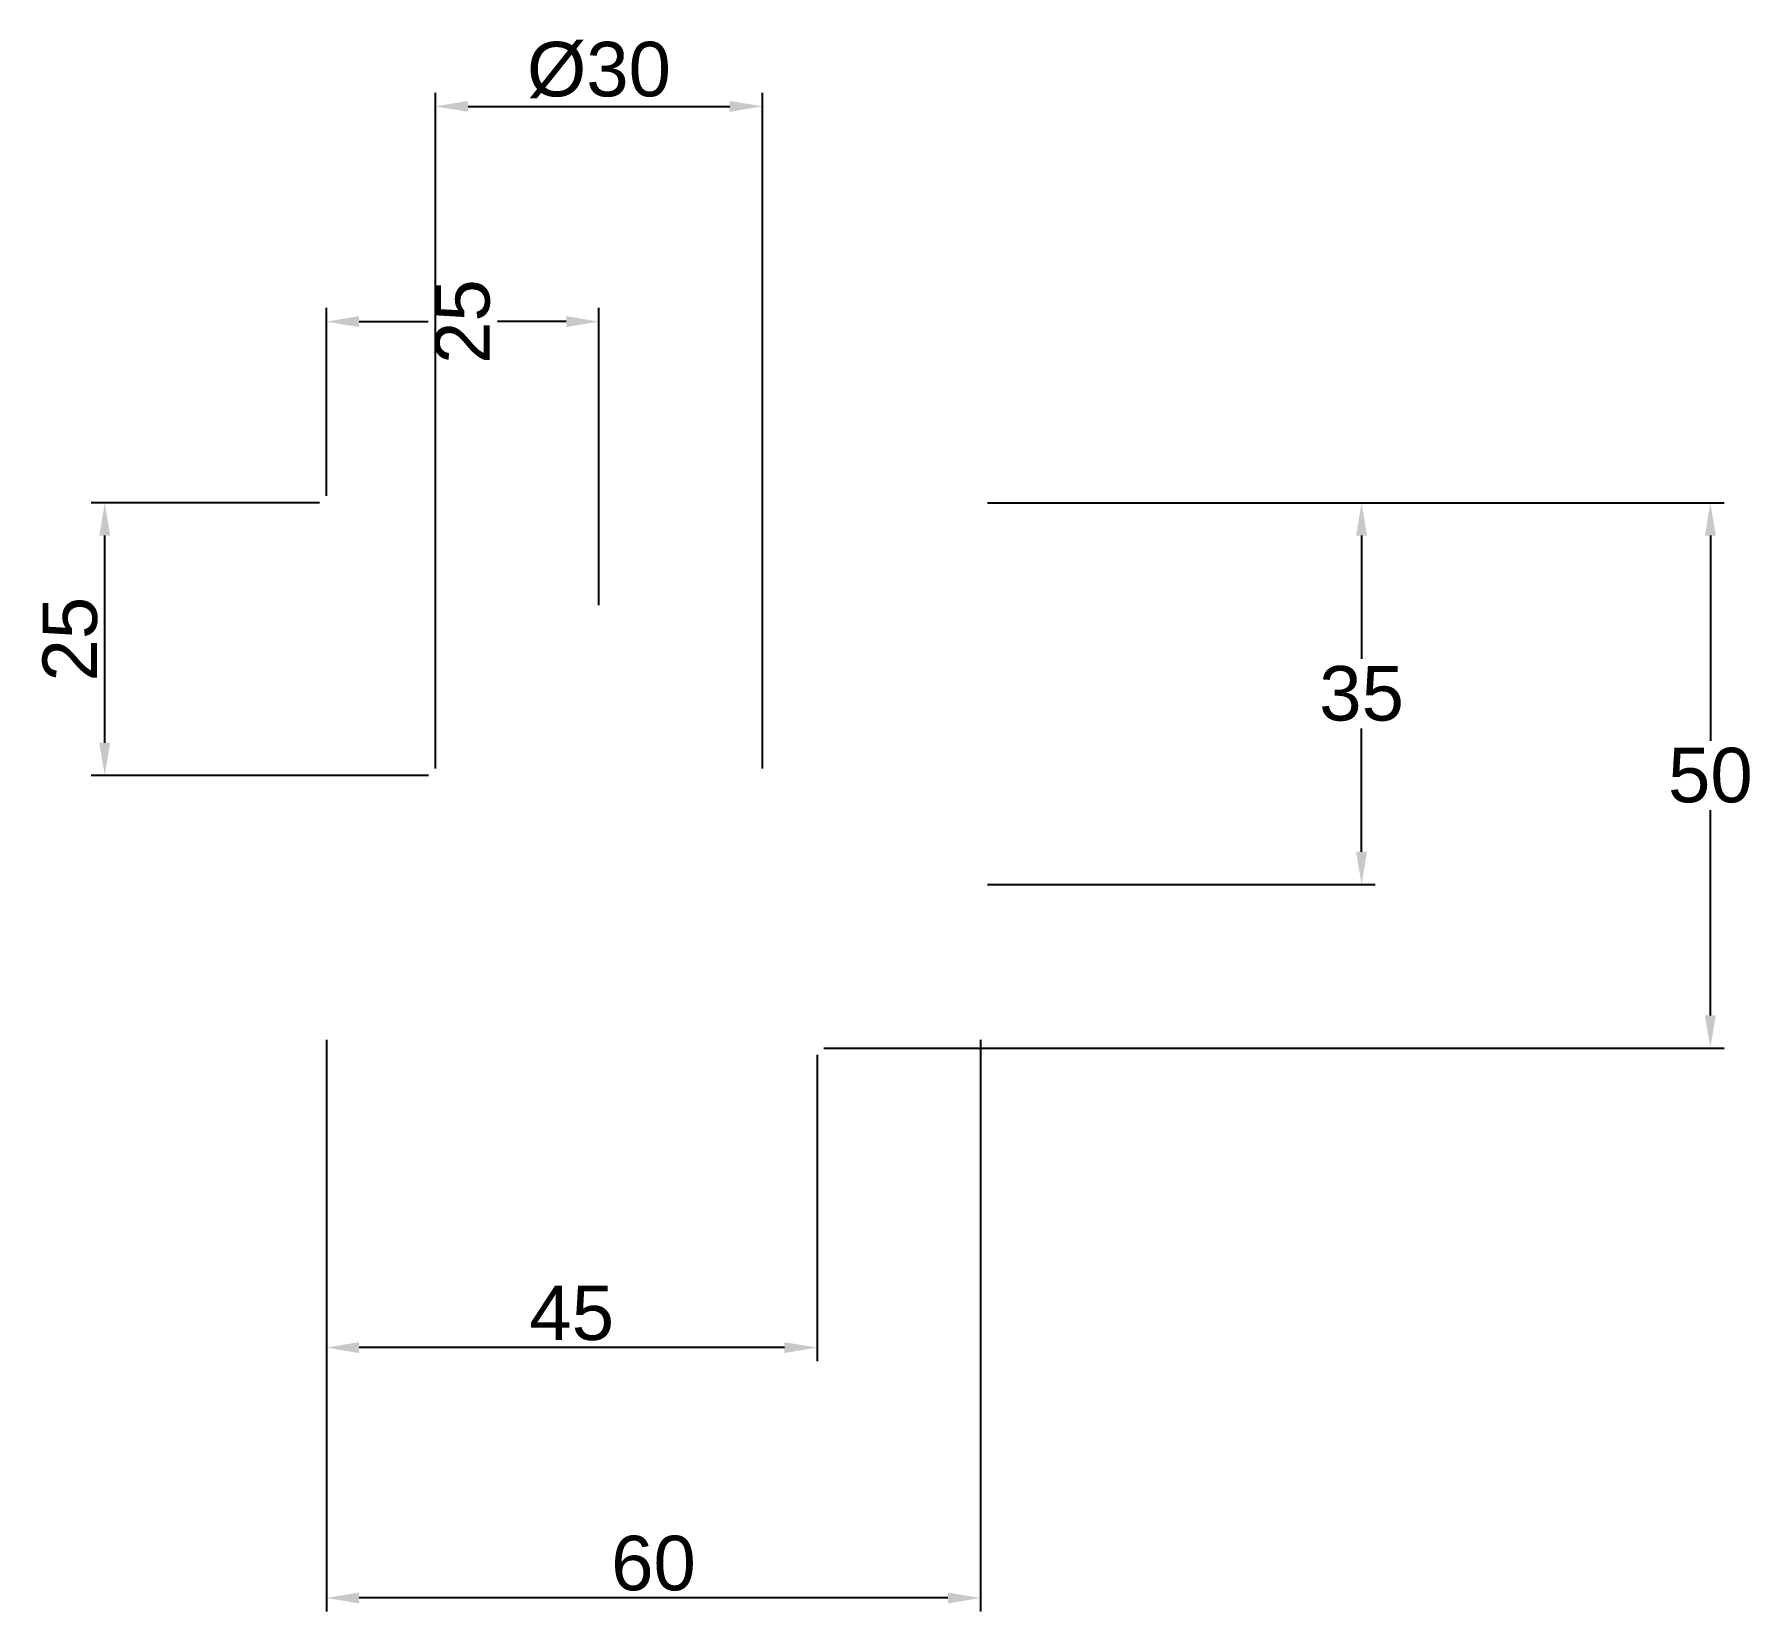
# Model space of a CAD drawing. Header units: millimetres. Extents: x 50 to 207, y -21 to 123.
import ezdxf

# ---------------------------------------------------------------- set-up
doc = ezdxf.new("R2010")
doc.units = ezdxf.units.MM
doc.styles.get("Standard").update_dxf_attribs({"font": 'arial.ttf'})
doc.dimstyles.new('ISO-25', dxfattribs={"dimtxt": 5, "dimasz": 3, "dimexe": 1.25, "dimexo": 0.625, "dimtad": 1, "dimtih": 1, "dimtoh": 1, "dimdec": 0, "dimtxsty": 'Standard', "dimcen": 2.5, "dimadec": 0, "dimazin": 0, "dimtfac": 1, "dimtdec": 0, "dimtmove": 0, "dimatfit": 3, "dimfxl": 1, "dimarcsym": 0})

# ---------------------------------------------------------------- blocks, each defined once
blk = doc.blocks.new('*D9')
at = {"color": 0, "lineweight": -2, "transparency": 16777216}
for p, q in [((137.37, 80.39), (172.94, 80.39)), ((171.69, 77.39), (171.69, 66.07)), ((171.69, 48.39), (171.69, 59.71)), ((137.37, 45.39), (172.94, 45.39))]:
    blk.add_line(p, q, dxfattribs=at)
at = {"color": 0, "transparency": 16777216}
for points in [[(171.19, 77.39), (172.19, 77.39), (171.69, 80.39)], [(171.19, 48.39), (172.19, 48.39), (171.69, 45.39)]]:
    blk.add_solid(points, dxfattribs=at)
at = {"layer": 'Defpoints', "color": 0, "transparency": 16777216}
for p in [(136.75, 80.39), (171.69, 80.39), (136.75, 45.39)]:
    blk.add_point(p, dxfattribs=at)
at = {"color": 0, "transparency": 16777216, "insert": (171.69, 62.89), "char_height": 5, "attachment_point": 5}
blk.add_mtext('35', dxfattribs=at)
blk = doc.blocks.new('*D10')
at = {"color": 0, "lineweight": -2, "transparency": 16777216}
for p, q in [((76.75, 29.77), (76.75, 1.67)), ((121.75, 29.77), (121.75, 1.67)), ((118.75, 2.92), (79.75, 2.92))]:
    blk.add_line(p, q, dxfattribs=at)
at = {"color": 0, "transparency": 16777216}
for points in [[(79.75, 3.42), (79.75, 2.42), (76.75, 2.92)], [(118.75, 3.42), (118.75, 2.42), (121.75, 2.92)]]:
    blk.add_solid(points, dxfattribs=at)
at = {"layer": 'Defpoints', "color": 0, "transparency": 16777216}
for p in [(76.75, 30.39), (121.75, 30.39), (76.75, 2.92)]:
    blk.add_point(p, dxfattribs=at)
at = {"color": 0, "transparency": 16777216, "insert": (99.25, 6.08), "char_height": 5, "attachment_point": 5}
blk.add_mtext('45', dxfattribs=at)
blk = doc.blocks.new('*D11')
at = {"color": 0, "lineweight": -2, "transparency": 16777216}
for p, q in [((137.37, 80.39), (204.93, 80.39)), ((203.68, 77.39), (203.68, 58.57)), ((203.68, 33.39), (203.68, 52.21)), ((122.37, 30.39), (204.93, 30.39))]:
    blk.add_line(p, q, dxfattribs=at)
at = {"color": 0, "transparency": 16777216}
for points in [[(203.18, 77.39), (204.18, 77.39), (203.68, 80.39)], [(203.18, 33.39), (204.18, 33.39), (203.68, 30.39)]]:
    blk.add_solid(points, dxfattribs=at)
at = {"layer": 'Defpoints', "color": 0, "transparency": 16777216}
for p in [(136.75, 80.39), (121.75, 30.39), (203.68, 30.39)]:
    blk.add_point(p, dxfattribs=at)
at = {"color": 0, "transparency": 16777216, "insert": (203.68, 55.39), "char_height": 5, "attachment_point": 5}
blk.add_mtext('50', dxfattribs=at)
blk = doc.blocks.new('*D12')
at = {"color": 0, "lineweight": -2, "transparency": 16777216}
for p, q in [((76.75, 31.15), (76.75, -21.29)), ((136.75, 31.15), (136.75, -21.29)), ((133.75, -20.04), (79.75, -20.04))]:
    blk.add_line(p, q, dxfattribs=at)
at = {"color": 0, "transparency": 16777216}
for points in [[(79.75, -19.54), (79.75, -20.54), (76.75, -20.04)], [(133.75, -19.54), (133.75, -20.54), (136.75, -20.04)]]:
    blk.add_solid(points, dxfattribs=at)
at = {"layer": 'Defpoints', "color": 0, "transparency": 16777216}
for p in [(76.75, 31.77), (136.75, 31.77), (76.75, -20.04)]:
    blk.add_point(p, dxfattribs=at)
at = {"color": 0, "transparency": 16777216, "insert": (106.75, -16.87), "char_height": 5, "attachment_point": 5}
blk.add_mtext('60', dxfattribs=at)
blk = doc.blocks.new('*D13')
at = {"color": 0, "lineweight": -2, "transparency": 16777216}
for p, q in [((86.75, 56.02), (86.75, 118)), ((89.75, 116.75), (113.75, 116.75)), ((116.75, 56.02), (116.75, 118))]:
    blk.add_line(p, q, dxfattribs=at)
at = {"color": 0, "transparency": 16777216}
for points in [[(89.75, 117.25), (89.75, 116.25), (86.75, 116.75)], [(113.75, 117.25), (113.75, 116.25), (116.75, 116.75)]]:
    blk.add_solid(points, dxfattribs=at)
at = {"layer": 'Defpoints', "color": 0, "transparency": 16777216}
for p in [(116.75, 116.75), (86.75, 55.39), (116.75, 55.39)]:
    blk.add_point(p, dxfattribs=at)
at = {"color": 0, "transparency": 16777216, "insert": (101.75, 120.07), "char_height": 5, "attachment_point": 5}
blk.add_mtext('%%C30', dxfattribs=at)
blk = doc.blocks.new('*D14')
at = {"color": 0, "lineweight": -2, "transparency": 16777216}
for p, q in [((76.75, 81.02), (76.75, 98.26)), ((101.75, 71.02), (101.75, 98.26)), ((79.75, 97.01), (86.07, 97.01)), ((98.75, 97.01), (92.43, 97.01))]:
    blk.add_line(p, q, dxfattribs=at)
at = {"color": 0, "transparency": 16777216}
for points in [[(79.75, 96.51), (79.75, 97.51), (76.75, 97.01)], [(98.75, 96.51), (98.75, 97.51), (101.75, 97.01)]]:
    blk.add_solid(points, dxfattribs=at)
at = {"layer": 'Defpoints', "color": 0, "transparency": 16777216}
for p in [(76.75, 97.01), (76.75, 80.39), (101.75, 70.39)]:
    blk.add_point(p, dxfattribs=at)
at = {"color": 0, "transparency": 16777216, "insert": (89.25, 97.01), "char_height": 5, "attachment_point": 5, "rotation": 90}
blk.add_mtext('25', dxfattribs=at)
blk = doc.blocks.new('*D15')
at = {"color": 0, "lineweight": -2, "transparency": 16777216}
for p, q in [((76.12, 80.39), (55.17, 80.39)), ((56.42, 58.39), (56.42, 77.39)), ((86.12, 55.39), (55.17, 55.39))]:
    blk.add_line(p, q, dxfattribs=at)
at = {"color": 0, "transparency": 16777216}
for points in [[(55.92, 77.39), (56.92, 77.39), (56.42, 80.39)], [(55.92, 58.39), (56.92, 58.39), (56.42, 55.39)]]:
    blk.add_solid(points, dxfattribs=at)
at = {"layer": 'Defpoints', "color": 0, "transparency": 16777216}
for p in [(56.42, 80.39), (76.75, 80.39), (86.75, 55.39)]:
    blk.add_point(p, dxfattribs=at)
at = {"color": 0, "transparency": 16777216, "insert": (53.25, 67.89), "char_height": 5, "attachment_point": 5, "rotation": 90}
blk.add_mtext('25', dxfattribs=at)

msp = doc.modelspace()

# ---------------------------------------------------------------- dimensions: what is measured, and where the dimension line sits
dim = msp.add_aligned_dim(p1=(86.75, 55.39, 30), p2=(116.75, 55.39, 30), distance=61.36, text='%%C<>', dimstyle='ISO-25')
dim.commit()
dim.dimension.update_dxf_attribs({"geometry": '*D13', "text_midpoint": (101.75, 120.07, 30)})
for base, p1, p2, angle, picture, middle in [((76.75, 97.01, 30), (101.75, 70.39, 30), (76.75, 80.39, 30), 180, '*D14', (89.25, 97.01, 30)), ((56.42, 80.39, 30), (86.75, 55.39, 30), (76.75, 80.39, 30), 90, '*D15', (53.25, 67.89, 30)), ((203.68, 30.39), (136.75, 80.39), (121.75, 30.39), 90, '*D11', (203.68, 55.39))]:
    dim = msp.add_linear_dim(base=base, p1=p1, p2=p2, angle=angle, dimstyle='ISO-25')
    dim.commit()
    dim.dimension.update_dxf_attribs({"geometry": picture, "text_midpoint": middle})
for p1, p2, distance, picture, middle in [((136.75, 45.39), (136.75, 80.39), -34.94, '*D9', (171.69, 62.89)), ((121.75, 30.39), (76.75, 30.39), 27.47, '*D10', (99.25, 6.08))]:
    dim = msp.add_aligned_dim(p1=p1, p2=p2, distance=distance, dimstyle='ISO-25')
    dim.commit()
    dim.dimension.update_dxf_attribs({"geometry": picture, "text_midpoint": middle})
dim = msp.add_linear_dim(base=(76.75, -20.04), p1=(136.75, 31.77), p2=(76.75, 31.77), dimstyle='ISO-25')
dim.commit()
dim.dimension.update_dxf_attribs({"geometry": '*D12', "text_midpoint": (106.75, -16.87)})

doc.saveas('drawing.dxf')
